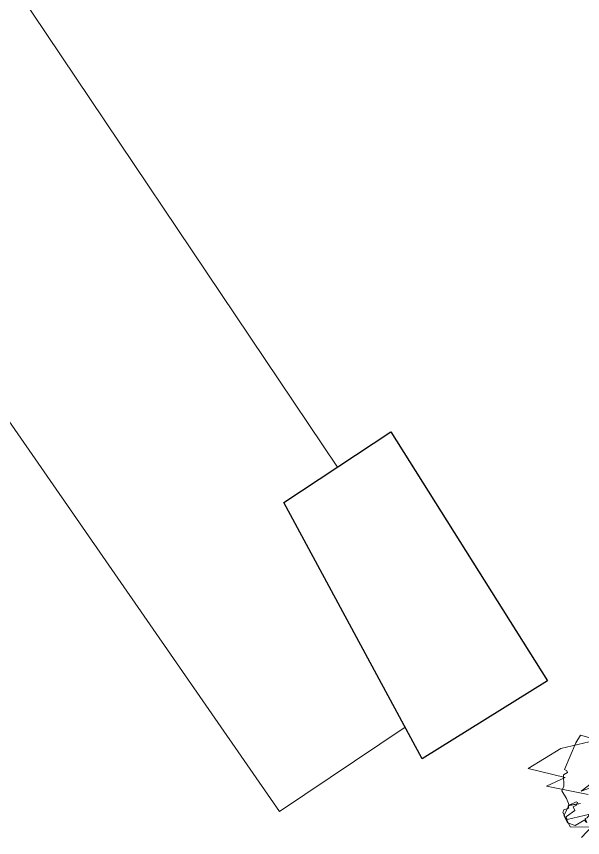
# Model space of a CAD drawing. Header units: metres. Extents: x -71 to 881, y -503 to 661.
# Drawn here: x 247.06 to 255.17, y 162.66 to 174.42 of the extents above; entities that cross this region are included whole.
import ezdxf

# ---------------------------------------------------------------- set-up
doc = ezdxf.new("R2010")
doc.units = ezdxf.units.M
doc.layers.add('04. Pisos', color=8, linetype='Continuous', lineweight=5)
doc.layers.add('Parede', color=6, linetype='Continuous', lineweight=30)
doc.layers.add('ARBRE', color=100, linetype='Continuous', lineweight=13, true_color=0x00ff3f)

# ---------------------------------------------------------------- blocks, each defined once
blk = doc.blocks.new('WMF2', base_point=(0, 0.01))
at = {"color": 251, "lineweight": 0, "true_color": 0x636466}
for points in [[(210.72, -142.97), (221.5, -142.28), (222.26, -138.6), (222.84, -126.51), (221.75, -126.41), (221.24, -125.83), (222.46, -124.38), (220.76, -119.93), (220.93, -117.85), (217.92, -115.52), (216.01, -113.25), (211.75, -115.52), (215.09, -113.71), (215.69, -113.21), (216.23, -113.25), (216.29, -112.71), (215.78, -112.1), (217.44, -110.7), (217.53, -109.6), (213.13, -105.6), (212.64, -105.02), (197.13, -110.25)], [(215.12, -142.21), (227.2, -134.24), (237.13, -121.84), (221.43, -123.58), (227.53, -117.47), (210.08, -120.09)], [(204.04, -108.47), (206.64, -102.36)], [(216.62, -108.51), (216.01, -113.25), (213.7, -115.58), (213.1, -115.58), (213.1, -114.35), (214.19, -113.25), (213.1, -112.03), (215.41, -108.51), (215.41, -107.9), (214.8, -107.41), (206.64, -112.66), (207.25, -110.82), (207.86, -110.33), (206.64, -109.11), (207.25, -109.11), (207.86, -109.72), (210.77, -106.2), (214.19, -106.2), (216.62, -108.51), (216.62, -108.51)], [(208.1, -122), (210.46, -122.83), (213.34, -120.5), (210.43, -124.86), (208.1, -122), (208.1, -122)]]:
    blk.add_lwpolyline(points, dxfattribs=at)

msp = doc.modelspace()

# ---------------------------------------------------------------- linework, layer by layer
at = {"layer": '04. Pisos'}
for points in [[(251.661, 167.969), (193.503, 254.497), (192.722, 257.713), (192.722, 259.723), (194.253, 261.733), (211.912, 273.432), (233.45, 288.849), (243.516, 296.055), (249.424, 301.488), (250.784, 306.091), (250.784, 311.483), (250.784, 313.153)], [(229.624, 193.631), (250.832, 163.038), (252.633, 164.244)]]:
    msp.add_lwpolyline(points, dxfattribs=at)
at = {"layer": 'Parede'}
msp.add_lwpolyline([(250.893, 167.464), (252.429, 168.474), (254.674, 164.909), (252.877, 163.793), (250.893, 167.464)], dxfattribs=at)

# ---------------------------------------------------------------- block references
at = {"layer": 'ARBRE', "color": 251, "lineweight": 5, "true_color": 0x636466, "xscale": 0.03451886634015593, "yscale": 0.03451886634015593, "zscale": 0.03451886634015593, "rotation": 160.1685466476646}
msp.add_blockref('WMF2', (260.67, 156.918), dxfattribs=at)

doc.saveas('drawing.dxf')
